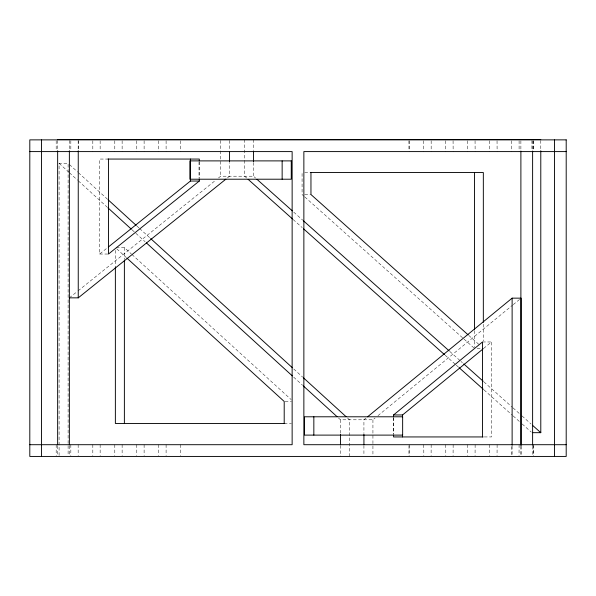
<?xml version="1.0" encoding="UTF-8"?>
<svg xmlns="http://www.w3.org/2000/svg" width="596" height="596" viewBox="0 0 596 596"><rect width="100%" height="100%" fill="white"/><g stroke="black" fill="none" stroke-linecap="round" stroke-linejoin="round"><path stroke-width="0.45" stroke-dasharray="2.98 2.23" d="M366.086 418.019L363.925 419.793L363.925 433.53M338.416 417.915L340.48 419.793L372.932 419.793L375.093 418.019M377.968 415.658L512.5 305.234M513.216 304.645L521.127 298.149M483.602 348.444L491.491 341.97L491.491 436.942L482.484 436.942M108.509 159.058L99.629 159.058L99.629 254.03L107.556 247.653M69.367 297.851L77.331 291.444M78.061 290.863L215.61 180.283M218.508 177.951L220.676 176.207L253.494 176.207L255.58 178.062M227.381 177.951L229.557 176.207L229.557 162.47M59.093 455.5L59.093 163.319L68.108 163.319L68.108 455.5M304.742 172.542L310.069 172.542M304.742 194.527L310.956 194.527M116.272 247.586L124.378 247.586L131.247 253.844M99.629 254.03L108.509 254.03M482.484 341.97L491.491 341.97M477.12 348.414L483.334 348.414M285.104 401.473L291.407 401.473M284.203 423.458L291.407 423.458M468.791 335.436L479.869 345.322M304.154 196.382L302.075 194.527L302.075 172.542M304.847 197L463.375 338.521M464.068 339.139L473.76 347.796M293.746 212.139L302.768 220.192M449.883 351.528L460.291 360.818M460.984 361.437L462.377 362.681M483.885 381.88L512.337 407.284M513.029 407.902L521.358 415.337M522.051 415.956L531.073 424.009M246.699 178.062L244.621 176.207L244.621 139.568M293.195 219.574L302.217 227.627M445.167 355.246L455.582 364.536M456.275 365.154L458.354 367.017M484.034 389.933L512.486 415.337M513.178 415.956L521.507 423.391M522.2 424.009L531.222 432.063M69.479 164.571L77.733 172.095M78.426 172.728L107.317 199.064M136.901 226.026L138.965 227.91M139.65 228.536L149.976 237.938M293.761 368.998L302.701 377.156M347.423 417.915L349.487 419.793L349.487 456.432M59.093 163.319L68.726 172.095M69.412 172.728L77.674 180.253M78.359 180.879L107.25 207.214M132.021 229.788L145.089 241.7M293.694 377.156L302.641 385.307M131.932 254.47L291.153 399.596M116.741 248.837L126.352 257.599M540.788 140.5L540.788 149.805M533.748 140.768L533.748 150.691M533.748 445.614L533.748 455.53M533.591 140.768L533.591 151.593M533.591 444.705L533.591 455.53M532.615 140.798L532.615 150.11M532.615 446.188L532.615 455.5M531.915 140.5L531.915 150.736M521.127 446.188L521.127 455.5M520.889 140.798L520.889 150.11M520.889 446.188L520.889 456.432M519.094 140.768L519.094 151.593M519.094 444.705L519.027 455.53M512.12 446.188L512.12 455.5M511.77 140.768L511.696 151.593M511.696 446.516L511.77 455.53M497.042 140.768L497.116 151.593M497.116 444.705L497.042 455.53M489.711 140.768L489.711 151.593M489.711 444.705L489.785 455.53M483.334 324.217L483.334 340.964M475.057 140.768L475.131 151.593M475.131 444.705L475.057 455.53M474.453 330.728L474.453 347.483M467.733 140.768L467.733 151.593M467.733 444.705L467.8 455.53M453.072 140.768L453.146 151.593M453.146 444.705L453.072 455.53M445.748 140.768L445.748 151.593M445.748 444.705L445.815 455.53M431.161 140.768L431.161 151.593M431.161 444.705L431.094 455.53M423.763 140.768L423.763 151.593M423.763 444.705L423.838 455.53M409.109 140.768L409.176 151.593M409.176 444.705L409.109 455.53M409.02 140.768L409.02 150.691M409.02 445.614L409.02 455.53M393.569 417.707L393.569 434.193M393.315 417.707L393.315 434.193M372.932 419.793L372.932 455.515M363.925 445.443L363.925 455.515M340.48 419.793L340.48 433.53M340.48 445.443L340.48 456.432M253.494 139.568L253.494 150.557M253.494 162.47L253.494 176.207M229.557 140.485L229.557 150.557M220.676 140.485L220.676 176.207M199.295 161.807L199.295 178.293M199.012 161.807L199.012 178.293M180.752 140.768L180.752 151.593M180.752 444.705L180.752 455.53M166.098 140.768L166.098 151.593M166.098 444.705L166.098 455.53M158.767 140.768L158.767 151.593M158.767 444.705L158.767 455.53M144.113 140.768L144.113 151.593M144.113 444.705L144.113 455.53M136.782 140.768L136.782 151.593M136.782 444.705L136.782 455.53M124.378 247.586L124.378 259.685M122.128 140.768L122.128 151.593M122.128 444.705L122.128 455.53M115.371 250.38L115.371 267.127M114.797 140.768L114.797 151.593M114.797 444.705L114.797 455.53M100.143 140.768L100.143 151.593M100.143 444.705L100.143 455.53M92.82 140.768L92.82 151.593M92.82 444.705L92.82 455.53M78.247 140.5L78.247 149.812M78.158 140.768L78.158 151.593M78.158 444.705L78.158 455.53M70.835 140.768L70.835 151.593M70.835 444.705L70.835 455.53M69.367 140.5L69.367 149.812M69.367 445.89L69.367 455.202M57.648 140.5L57.648 149.812M57.648 445.89L57.648 455.202M56.18 140.768L56.18 151.593M56.18 444.705L56.18 455.53"/><path stroke-width="0.89" d="M367.523 416.842L512.12 298.149L521.127 298.149L521.127 445.264M393.569 416.79L393.569 414.958L482.484 341.97L482.484 436.942M393.569 414.958L402.576 414.958L482.887 349.032M108.278 247.079L190.415 181.042L199.295 181.042L199.295 179.21M199.295 181.042L108.509 254.03L108.509 159.058M69.367 297.851L78.247 297.851L225.936 179.113M57.648 139.568L540.788 139.568M29.8 151.593L292.137 151.593L292.137 444.705L29.8 444.705M566.2 151.593L303.863 151.593L303.863 444.705L566.2 444.705M107.973 159.058L199.295 159.058L199.295 160.89M310.419 172.542L483.334 172.542L483.334 322.354M284.858 423.458L115.371 423.458L115.371 267.127M532.802 432.681L540.788 432.681L540.788 150.736M483.155 436.942L393.569 436.942L393.569 435.11M468.098 334.818L310.956 194.527L310.956 172.542M256.965 179.307L292.353 210.895M303.461 220.811L449.19 350.91M463.762 363.918L483.192 381.261M532.459 425.246L540.788 432.681M248.092 179.307L292.502 218.955M303.602 228.864L444.474 354.62M459.047 367.635L483.341 389.315M108.01 199.69L136.216 225.4M150.661 238.571L292.383 367.747M303.394 377.782L346.045 416.656M107.943 207.84L131.336 229.162M146.467 242.959L292.316 375.897M303.327 385.932L337.038 416.656M127.037 258.224L284.203 401.473L284.203 423.458M554.474 139.866L554.474 456.432M532.615 151.041L532.615 445.264M520.889 151.041L520.889 445.264M512.12 298.149L512.12 445.264M474.453 172.542L474.453 329.804M402.576 414.958L402.576 416.79M402.576 435.11L402.576 436.942M363.925 434.447L363.925 444.527M340.48 434.447L340.48 444.527M313.839 416.79L313.839 435.11M282.146 160.89L282.146 179.21M253.494 151.473L253.494 161.553M229.557 151.473L229.557 161.553M190.415 159.058L190.415 181.042M124.378 260.616L124.378 423.458M78.247 150.736L78.247 297.851M69.367 150.736L69.367 444.959M57.648 150.736L57.648 444.959M41.526 139.866L41.526 456.432M566.2 139.866L29.8 139.866L29.8 456.432L566.2 456.432L566.2 139.866M291.258 160.89L189.9 160.89L189.9 179.21L291.258 179.21L291.258 160.89M402.643 416.79L304.511 416.79L304.511 435.11L402.643 435.11L402.643 416.79"/></g></svg>
